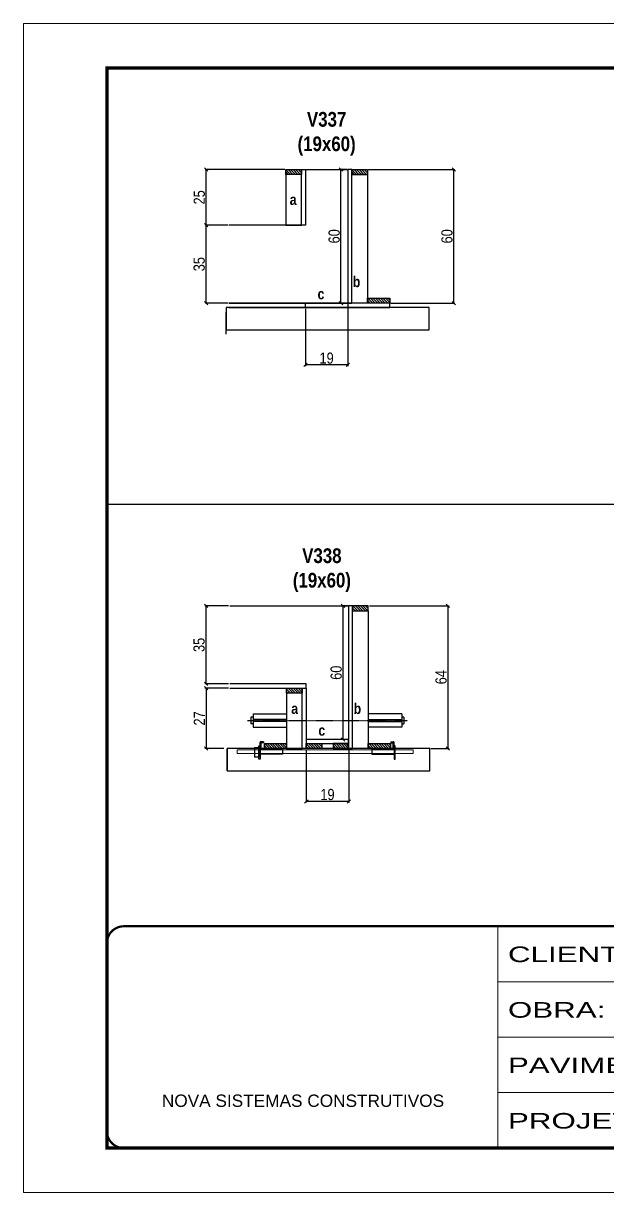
# Model space of a CAD drawing. Extents: x 3309 to 9590, y -2522 to 15424.
# Drawn here: x 6493 to 7017, y 10112 to 11162 of the extents above; entities that cross this region are included whole.
import ezdxf

# ---------------------------------------------------------------- set-up
doc = ezdxf.new("R2010")
doc.units = 0
for name, pattern in [('CONTINUO', [0]), ('DASHED', [0.75, 0.5, -0.25]), ('HIDDEN', [0.375, 0.25, -0.125])]:
    doc.linetypes.add(name, pattern=pattern)
for name, color, linetype in [('barrote', 251, 'Continuous'), ('COTA', 241, 'Continuous'), ('detalhes', 4, 'Continuous'), ('NOMENCLATURA', 7, 'Continuous'), ('Painéis', 200, 'Continuous'), ('presilha', 1, 'Continuous'), ('SARR_2.2x10', 60, 'Continuous'), ('SARR_2.2x7', 40, 'Continuous'), ('SARR_3.5x7', 81, 'Continuous'), ('TENSOR', 3, 'Continuous')]:
    doc.layers.add(name, color=color, linetype=linetype)
for name, color, linetype, lineweight in [('CONCRETO', 251, 'Continuous', 25), ('Folhas', 255, 'Continuous', 9), ('SARRAFO DE PRESSAO', 251, 'DASHED', 9), ('SCO-___-LAJ', 2, 'Continuous', 0)]:
    doc.layers.add(name, color=color, linetype=linetype, lineweight=lineweight)
doc.styles.add('ARIAL', font='arial.ttf')
doc.styles.add('COTA TECNICA 2X', font='techl___.ttf', dxfattribs={"height": 10})
doc.styles.add('TECNICA', font='techb___.ttf', dxfattribs={"height": 10})
doc.styles.add('Tecnologia', font='')
doc.styles.get('Tecnologia').set_extended_font_data('Forgotten Futurist')
doc.dimstyles.new('SECAO', dxfattribs={"dimscale": 0.333333, "dimtxt": 5, "dimasz": 9, "dimexe": 3, "dimexo": 3, "dimgap": 3, "dimtad": 1, "dimdec": 1, "dimlfac": 0.5, "dimzin": 12, "dimdsep": 46, "dimtxsty": 'COTA TECNICA 2X', "dimblk1": 'OBLIQUE', "dimblk2": 'OBLIQUE', "dimsah": 1, "dimcen": 0.9, "dimclrd": 4, "dimclre": 4, "dimclrt": 240, "dimadec": 1, "dimazin": 3, "dimtfac": 1, "dimtdec": 1, "dimtmove": 0, "dimatfit": 3, "dimfxl": 1, "dimtolj": 1, "dimtzin": 12, "dimarcsym": 0})
pattern_1 = [(135, (39982.1906, -113001.1521), (-1.122532015, -1.122532015), [])]

# ---------------------------------------------------------------- blocks, each defined once
blk = doc.blocks.new('9999999999')
at = {"color": 30, "linetype": 'CONTINUO'}
for p, q in [((98564.6, 34230.2), (98564.6, 34429.4)), ((98564.6, 34379.6), (99584, 34379.6)), ((98564.6, 34329.8), (99488, 34329.8)), ((98564.6, 34280), (99488, 34280))]:
    blk.add_line(p, q, dxfattribs=at)
at = {"color": 30, "linetype": 'CONTINUO', "const_width": 2}
blk.add_lwpolyline([(99584, 34230.2), (99584, 34414.4, 0.414214), (99569, 34429.4), (98229, 34429.4, 0.414214), (98214, 34414.4), (98214, 34245.2, 0.414214), (98229, 34230.2), (99584, 34230.2)], format="xyb", dxfattribs=at)
at = {"layer": 'Folhas'}
blk.add_lwpolyline([(98139, 34190.2), (99624, 34190.2), (99624, 35240.2), (98139, 35240.2)], close=True, dxfattribs=at)
at = {"layer": 'Folhas', "color": 30, "const_width": 3}
blk.add_lwpolyline([(98214, 34230.2), (99584, 34230.2), (99584, 35200.2), (98214, 35200.2)], close=True, dxfattribs=at)
at = {"color": 7, "linetype": 'Continuous', "ltscale": 5, "style": 'ARIAL'}
blk.add_text('NOVA SISTEMAS CONSTRUTIVOS', height=11.059, dxfattribs=at).set_placement((98263.2, 34267.2))
at = {"layer": 'Folhas', "color": 7, "style": 'Tecnologia', "width": 1.5}
for s, p in [('CLIENTE:', (98573.7, 34397.2)), ('OBRA:', (98573.7, 34347.3)), ('PAVIMENTO:', (98573.7, 34297.5)), ('PROJETO:', (98573.7, 34247.7))]:
    blk.add_text(s, height=14, dxfattribs=at).set_placement(p)
blk = doc.blocks.new('_Oblique')
at = {"color": 0, "linetype": 'ByBlock', "lineweight": -2}
blk.add_line((-0.5, -0.5), (0.5, 0.5), dxfattribs=at)
blk = doc.blocks.new('*D1404')
at = {"layer": 'COTA', "color": 4, "lineweight": -2, "transparency": 16777216}
for p, q in [((6783.9, 10909.9), (6783.9, 10854.4)), ((6745.9, 10905.9), (6745.9, 10854.4)), ((6783.9, 10855.4), (6745.9, 10855.4))]:
    blk.add_line(p, q, dxfattribs=at)
at = {"layer": 'Defpoints', "color": 0, "transparency": 16777216}
for p in [(6783.9, 10910.9), (6745.9, 10906.9), (6745.9, 10855.4)]:
    blk.add_point(p, dxfattribs=at)
at = {"layer": 'COTA', "color": 4, "lineweight": -2, "transparency": 16777216, "xscale": 3, "yscale": 3, "zscale": 3, "rotation": 180}
blk.add_blockref('_Oblique', (6745.9, 10855.4), dxfattribs=at)
at = {"layer": 'COTA', "color": 4, "lineweight": -2, "transparency": 16777216, "xscale": 3, "yscale": 3, "zscale": 3}
blk.add_blockref('_Oblique', (6783.9, 10855.4), dxfattribs=at)
at = {"layer": 'COTA', "color": 240, "transparency": 16777216, "insert": (6764.9, 10861.5), "char_height": 10, "attachment_point": 5, "style": 'COTA TECNICA 2X'}
blk.add_mtext('\\A1;19', dxfattribs=at)
blk = doc.blocks.new('*D1408')
at = {"layer": 'COTA', "color": 4, "lineweight": -2, "transparency": 16777216}
for p, q in [((6676.2, 10980.9), (6655.9, 10980.9)), ((6656.9, 10910.9), (6656.9, 10980.9)), ((6676.2, 10910.9), (6655.9, 10910.9))]:
    blk.add_line(p, q, dxfattribs=at)
at = {"layer": 'Defpoints', "color": 0, "transparency": 16777216}
for p in [(6656.9, 10980.9), (6677.2, 10980.9), (6677.2, 10910.9)]:
    blk.add_point(p, dxfattribs=at)
at = {"layer": 'COTA', "color": 4, "lineweight": -2, "transparency": 16777216, "xscale": 3, "yscale": 3, "zscale": 3}
for p, rotation in [((6656.9, 10980.9), 90), ((6656.9, 10910.9), 270)]:
    blk.add_blockref('_Oblique', p, dxfattribs=dict(at, rotation=rotation))
at = {"layer": 'COTA', "color": 240, "transparency": 16777216, "insert": (6650.6, 10945.9), "char_height": 10, "attachment_point": 5, "rotation": 90, "style": 'COTA TECNICA 2X'}
blk.add_mtext('\\A1;35', dxfattribs=at)
blk = doc.blocks.new('*D1405')
at = {"layer": 'COTA', "color": 4, "lineweight": -2, "transparency": 16777216}
for p, q in [((6727.3, 11030.9), (6655.9, 11030.9)), ((6656.9, 10980.9), (6656.9, 11030.9)), ((6676.2, 10980.9), (6655.9, 10980.9))]:
    blk.add_line(p, q, dxfattribs=at)
at = {"layer": 'Defpoints', "color": 0, "transparency": 16777216}
for p in [(6656.9, 11030.9), (6728.3, 11030.9), (6677.2, 10980.9)]:
    blk.add_point(p, dxfattribs=at)
at = {"layer": 'COTA', "color": 4, "lineweight": -2, "transparency": 16777216, "xscale": 3, "yscale": 3, "zscale": 3}
for p, rotation in [((6656.9, 11030.9), 90), ((6656.9, 10980.9), 270)]:
    blk.add_blockref('_Oblique', p, dxfattribs=dict(at, rotation=rotation))
at = {"layer": 'COTA', "color": 240, "transparency": 16777216, "insert": (6650.7, 11005.9), "char_height": 10, "attachment_point": 5, "rotation": 90, "style": 'COTA TECNICA 2X'}
blk.add_mtext('\\A1;25', dxfattribs=at)
blk = doc.blocks.new('*D1406')
at = {"layer": 'COTA', "color": 4, "lineweight": -2, "transparency": 16777216}
for p, q in [((6802.5, 11030.9), (6880, 11030.9)), ((6879, 10910.9), (6879, 11030.9)), ((6822.5, 10910.9), (6880, 10910.9))]:
    blk.add_line(p, q, dxfattribs=at)
at = {"layer": 'Defpoints', "color": 0, "transparency": 16777216}
for p in [(6801.5, 11030.9), (6879, 11030.9), (6821.5, 10910.9)]:
    blk.add_point(p, dxfattribs=at)
at = {"layer": 'COTA', "color": 4, "lineweight": -2, "transparency": 16777216, "xscale": 3, "yscale": 3, "zscale": 3}
for p, rotation in [((6879, 11030.9), 90), ((6879, 10910.9), 270)]:
    blk.add_blockref('_Oblique', p, dxfattribs=dict(at, rotation=rotation))
at = {"layer": 'COTA', "color": 240, "transparency": 16777216, "insert": (6872.9, 10970.9), "char_height": 10, "attachment_point": 5, "rotation": 90, "style": 'COTA TECNICA 2X'}
blk.add_mtext('\\A1;60', dxfattribs=at)
blk = doc.blocks.new('*D1407')
at = {"layer": 'COTA', "color": 4, "lineweight": -2, "transparency": 16777216}
for p, q in [((6782.9, 11030.9), (6776.8, 11030.9)), ((6777.8, 10910.9), (6777.8, 11030.9)), ((6782.9, 10910.9), (6776.8, 10910.9))]:
    blk.add_line(p, q, dxfattribs=at)
at = {"layer": 'Defpoints', "color": 0, "transparency": 16777216}
for p in [(6777.8, 11030.9), (6783.9, 11030.9), (6783.9, 10910.9)]:
    blk.add_point(p, dxfattribs=at)
at = {"layer": 'COTA', "color": 4, "lineweight": -2, "transparency": 16777216, "xscale": 3, "yscale": 3, "zscale": 3}
for p, rotation in [((6777.8, 11030.9), 90), ((6777.8, 10910.9), 270)]:
    blk.add_blockref('_Oblique', p, dxfattribs=dict(at, rotation=rotation))
at = {"layer": 'COTA', "color": 240, "transparency": 16777216, "insert": (6771.7, 10970.9), "char_height": 10, "attachment_point": 5, "rotation": 90, "style": 'COTA TECNICA 2X'}
blk.add_mtext('\\A1;60', dxfattribs=at)
blk = doc.blocks.new('*D1422')
at = {"layer": 'COTA', "color": 4, "lineweight": -2, "transparency": 16777216}
for p, q in [((6746.7, 10510), (6746.7, 10462.5)), ((6784.7, 10510), (6784.7, 10462.5)), ((6784.7, 10463.5), (6746.7, 10463.5))]:
    blk.add_line(p, q, dxfattribs=at)
at = {"layer": 'Defpoints', "color": 0, "transparency": 16777216}
for p in [(6746.7, 10511), (6784.7, 10511), (6746.7, 10463.5)]:
    blk.add_point(p, dxfattribs=at)
at = {"layer": 'COTA', "color": 4, "lineweight": -2, "transparency": 16777216, "xscale": 3, "yscale": 3, "zscale": 3, "rotation": 180}
blk.add_blockref('_Oblique', (6746.7, 10463.5), dxfattribs=at)
at = {"layer": 'COTA', "color": 4, "lineweight": -2, "transparency": 16777216, "xscale": 3, "yscale": 3, "zscale": 3}
blk.add_blockref('_Oblique', (6784.7, 10463.5), dxfattribs=at)
at = {"layer": 'COTA', "color": 240, "transparency": 16777216, "insert": (6765.7, 10469.6), "char_height": 10, "attachment_point": 5, "style": 'COTA TECNICA 2X'}
blk.add_mtext('\\A1;19', dxfattribs=at)
blk = doc.blocks.new('PRESILHA METÁLICA 1')
at = {"layer": 'presilha'}
for p, q in [((7.5, 10.6), (7.5, 19.9)), ((12, 21), (8.6, 21)), ((9, 11.6), (9, 18.9)), ((12, 19.5), (9.6, 19.5)), ((12, 21), (12, 19.5)), ((0, 13), (6, 13)), ((0, 13), (0, 0)), ((6, 0), (0, 0)), ((6, 15.5), (7.5, 15.5)), ((6, -2.5), (6, 15.5)), ((6, 13), (6, 0)), ((7.5, 15.5), (7.5, -2.5)), ((37.5, 4.1), (7.5, 4.1)), ((37.5, 11), (9.6, 11)), ((37.5, 11), (37.5, 4.1)), ((7.5, -2.5), (6, -2.5))]:
    blk.add_line(p, q, dxfattribs=at)
for centre, radius, start, end in [((8.6, 19.9), 1.14, 90, 180), ((9.6, 18.9), 0.57, 90, 180), ((9.6, 11.6), 0.57, 180, 270)]:
    blk.add_arc(centre, radius, start, end, dxfattribs=at)
blk = doc.blocks.new('PRESILHA METÁLICA 2')
at = {"layer": 'presilha'}
for p, q in [((-5.2, 23.5), (-5.2, 22)), ((-5.2, 23.5), (-1.9, 23.5)), ((-5.2, 22), (-2.8, 22)), ((-2.2, 14.1), (-2.2, 21.4)), ((0.8, 18), (-0.8, 18)), ((-0.8, 18), (-0.8, 0)), ((-0.8, 14.6), (-0.8, 22.4)), ((0.8, 0), (0.8, 18)), ((-30.8, 13.5), (-30.8, 6.6)), ((-30.8, 13.5), (-2.8, 13.5)), ((-30.8, 6.6), (-0.8, 6.6)), ((-0.8, 0), (0.8, 0))]:
    blk.add_line(p, q, dxfattribs=at)
for centre, radius, start, end in [((-2.8, 21.4), 0.57, 0, 90), ((-1.9, 22.4), 1.14, 0, 90), ((-2.8, 14.1), 0.57, 270, 0)]:
    blk.add_arc(centre, radius, start, end, dxfattribs=at)
blk = doc.blocks.new('*D1423')
at = {"layer": 'COTA', "color": 4, "lineweight": -2, "transparency": 16777216}
for p, q in [((6803.3, 10639), (6874.7, 10639)), ((6873.7, 10639), (6873.7, 10511)), ((6858.5, 10511), (6874.7, 10511))]:
    blk.add_line(p, q, dxfattribs=at)
at = {"layer": 'Defpoints', "color": 0, "transparency": 16777216}
for p in [(6802.3, 10639), (6857.5, 10511), (6873.7, 10511)]:
    blk.add_point(p, dxfattribs=at)
at = {"layer": 'COTA', "color": 4, "lineweight": -2, "transparency": 16777216, "xscale": 3, "yscale": 3, "zscale": 3}
for p, rotation in [((6873.7, 10639), 90), ((6873.7, 10511), 270)]:
    blk.add_blockref('_Oblique', p, dxfattribs=dict(at, rotation=rotation))
at = {"layer": 'COTA', "color": 240, "transparency": 16777216, "insert": (6867.6, 10575), "char_height": 10, "attachment_point": 5, "rotation": 90, "style": 'COTA TECNICA 2X'}
blk.add_mtext('\\A1;64', dxfattribs=at)
blk = doc.blocks.new('*D1424')
at = {"layer": 'COTA', "color": 4, "lineweight": -2, "transparency": 16777216}
for p, q in [((6677, 10565), (6655.7, 10565)), ((6656.7, 10565), (6656.7, 10511)), ((6672.8, 10511), (6655.7, 10511))]:
    blk.add_line(p, q, dxfattribs=at)
at = {"layer": 'Defpoints', "color": 0, "transparency": 16777216}
for p in [(6678, 10565), (6656.7, 10511), (6673.8, 10511)]:
    blk.add_point(p, dxfattribs=at)
at = {"layer": 'COTA', "color": 4, "lineweight": -2, "transparency": 16777216, "xscale": 3, "yscale": 3, "zscale": 3}
for p, rotation in [((6656.7, 10565), 90), ((6656.7, 10511), 270)]:
    blk.add_blockref('_Oblique', p, dxfattribs=dict(at, rotation=rotation))
at = {"layer": 'COTA', "color": 240, "transparency": 16777216, "insert": (6650.7, 10538), "char_height": 10, "attachment_point": 5, "rotation": 90, "style": 'COTA TECNICA 2X'}
blk.add_mtext('\\A1;27', dxfattribs=at)
blk = doc.blocks.new('*D1425')
at = {"layer": 'COTA', "color": 4, "lineweight": -2, "transparency": 16777216}
for p, q in [((6783.7, 10639), (6778.6, 10639)), ((6779.6, 10519), (6779.6, 10639)), ((6783.7, 10519), (6778.6, 10519))]:
    blk.add_line(p, q, dxfattribs=at)
at = {"layer": 'Defpoints', "color": 0, "transparency": 16777216}
for p in [(6779.6, 10639), (6784.7, 10639), (6784.7, 10519)]:
    blk.add_point(p, dxfattribs=at)
at = {"layer": 'COTA', "color": 4, "lineweight": -2, "transparency": 16777216, "xscale": 3, "yscale": 3, "zscale": 3}
for p, rotation in [((6779.6, 10639), 90), ((6779.6, 10519), 270)]:
    blk.add_blockref('_Oblique', p, dxfattribs=dict(at, rotation=rotation))
at = {"layer": 'COTA', "color": 240, "transparency": 16777216, "insert": (6773.5, 10579), "char_height": 10, "attachment_point": 5, "rotation": 90, "style": 'COTA TECNICA 2X'}
blk.add_mtext('\\A1;60', dxfattribs=at)
blk = doc.blocks.new('*D1426')
at = {"layer": 'COTA', "color": 4, "lineweight": -2, "transparency": 16777216}
for p, q in [((6677, 10639), (6655.7, 10639)), ((6656.7, 10569), (6656.7, 10639)), ((6677, 10569), (6655.7, 10569))]:
    blk.add_line(p, q, dxfattribs=at)
at = {"layer": 'Defpoints', "color": 0, "transparency": 16777216}
for p in [(6656.7, 10639), (6678, 10639), (6678, 10569)]:
    blk.add_point(p, dxfattribs=at)
at = {"layer": 'COTA', "color": 4, "lineweight": -2, "transparency": 16777216, "xscale": 3, "yscale": 3, "zscale": 3}
for p, rotation in [((6656.7, 10639), 90), ((6656.7, 10569), 270)]:
    blk.add_blockref('_Oblique', p, dxfattribs=dict(at, rotation=rotation))
at = {"layer": 'COTA', "color": 240, "transparency": 16777216, "insert": (6650.5, 10604), "char_height": 10, "attachment_point": 5, "rotation": 90, "style": 'COTA TECNICA 2X'}
blk.add_mtext('\\A1;35', dxfattribs=at)

msp = doc.modelspace()

# ---------------------------------------------------------------- hatches: boundary and pattern name
at = {"layer": 'SARR_2.2x10'}
h = msp.add_hatch(dxfattribs=at)
h.set_pattern_fill('ANSI31', color=256, scale=0.5, angle=90)
h.set_pattern_definition([(135, (39995.0392, -112601.2722), (-1.122532015, -1.122532015), [])])
h.paths.add_polyline_path([(6801.5, 10915.3), (6801.5, 10910.9), (6821.5, 10910.9), (6821.5, 10915.3)])
h = msp.add_hatch(dxfattribs=at)
h.set_pattern_fill('ANSI31', color=256, scale=0.5, angle=90)
h.set_pattern_definition([(135, (39902.5906, -113001.1521), (-1.122532015, -1.122532015), [])])
h.paths.add_polyline_path([(6709.05, 10515.42), (6709.05, 10511.02), (6729.05, 10511.02), (6729.05, 10515.42)])
h = msp.add_hatch(dxfattribs=at)
h.set_pattern_fill('ANSI31', color=256, scale=0.5, angle=90)
h.set_pattern_definition([(135, (39995.7906, -113001.1521), (-1.122532015, -1.122532015), [])])
h.paths.add_polyline_path([(6802.25, 10515.42), (6802.25, 10511.02), (6822.25, 10511.02), (6822.25, 10515.42)])
at = {"layer": 'SARR_2.2x7'}
h = msp.add_hatch(dxfattribs=at)
h.set_pattern_fill('ANSI31', color=256, scale=0.5, angle=90)
h.set_pattern_definition([(135, (39963.8392, -112485.6722), (-1.122532015, -1.122532015), [])])
h.paths.add_polyline_path([(6742.3, 11026.5), (6742.3, 11030.9), (6728.3, 11030.9), (6728.3, 11026.5)])
h = msp.add_hatch(dxfattribs=at)
h.set_pattern_fill('ANSI31', color=256, scale=0.5, angle=90)
h.set_pattern_definition([(135, (40023.0392, -112485.6722), (-1.122532015, -1.122532015), [])])
h.paths.add_polyline_path([(6801.5, 11026.5), (6801.5, 11030.9), (6787.5, 11030.9), (6787.5, 11026.5)])
h = msp.add_hatch(dxfattribs=at)
h.set_pattern_fill('ANSI31', color=256, scale=0.5, angle=90)
h.set_pattern_definition([(135, (39916.5906, -112877.5521), (-1.122532015, -1.122532015), [])])
h.paths.add_polyline_path([(6788.25, 10639.02), (6788.25, 10634.62), (6802.25, 10634.62), (6802.25, 10639.02)])
h = msp.add_hatch(dxfattribs=at)
h.set_pattern_fill('ANSI31', color=256, scale=0.5, angle=90)
h.set_pattern_definition([(135, (39896.5906, -112951.5521), (-1.122532015, -1.122532015), [])])
h.paths.add_polyline_path([(6743.05, 10565.02), (6743.05, 10560.62), (6729.05, 10560.62), (6729.05, 10565.02)])
h = msp.add_hatch(dxfattribs=at)
h.set_pattern_fill('ANSI31', color=256, scale=0.5, angle=90)
h.set_pattern_definition(pattern_1)
h.paths.add_polyline_path([(6760.65, 10511.02), (6760.65, 10515.42), (6746.65, 10515.42), (6746.65, 10511.02)])
h = msp.add_hatch(dxfattribs=at)
h.set_pattern_fill('ANSI31', color=256, scale=0.5, angle=90)
h.set_pattern_definition(pattern_1)
h.paths.add_polyline_path([(6770.65, 10515.42), (6770.65, 10511.02), (6784.65, 10511.02), (6784.65, 10515.42)])

# ---------------------------------------------------------------- linework, layer by layer
at = {"ltscale": 3}
for p, q in [((6699.05, 10542.15), (6699.05, 10530.15)), ((6699.05, 10542.15), (6729.05, 10542.15)), ((6832.25, 10542.15), (6802.25, 10542.15)), ((6832.25, 10542.15), (6832.25, 10530.15)), ((6697.05, 10539.15), (6697.05, 10533.15)), ((6699.05, 10539.15), (6697.05, 10539.15)), ((6699.05, 10533.15), (6697.05, 10533.15)), ((6729.05, 10537.15), (6699.05, 10537.15)), ((6729.05, 10535.15), (6699.05, 10535.15)), ((6802.25, 10537.15), (6832.25, 10537.15)), ((6802.25, 10535.15), (6832.25, 10535.15)), ((6834.25, 10539.15), (6832.25, 10539.15)), ((6832.25, 10533.15), (6834.25, 10533.15)), ((6834.25, 10539.15), (6834.25, 10533.15)), ((6699.05, 10530.15), (6729.05, 10530.15)), ((6832.25, 10530.15), (6802.25, 10530.15))]:
    msp.add_line(p, q, dxfattribs=at)
at = {"layer": 'barrote'}
for points in [[(6674.85, 10886.9), (6856.76, 10886.9), (6856.76, 10906.9), (6674.85, 10906.9)], [(6675.6, 10491.02), (6857.51, 10491.02), (6857.51, 10511.02), (6675.6, 10511.02)]]:
    msp.add_lwpolyline(points, close=True, dxfattribs=at)
at = {"layer": 'CONCRETO', "linetype": 'Continuous'}
for p, q in [((6745.9, 11030.9), (6783.9, 11030.9)), ((6745.9, 11030.9), (6745.9, 10980.9)), ((6783.9, 11030.9), (6783.9, 10910.9)), ((6745.9, 10980.9), (6677.2, 10980.9)), ((6677.2, 10910.9), (6783.9, 10910.9)), ((6677.95, 10639.02), (6784.65, 10639.02))]:
    msp.add_line(p, q, dxfattribs=at)
at = {"layer": 'COTA'}
for p, q in [((6745.9, 10906.9), (6745.9, 10910.9)), ((6567.87, 10730.25), (7937.87, 10730.25))]:
    msp.add_line(p, q, dxfattribs=at)
at = {"layer": 'detalhes', "color": 250}
for p, q in [((6674.85, 10882.9), (6674.85, 10902.9)), ((6675.6, 10491.02), (6675.6, 10511.02))]:
    msp.add_line(p, q, dxfattribs=at)
at = {"layer": 'Painéis', "linetype": 'Continuous'}
for points in [[(6742.3, 10980.9), (6742.3, 11030.9), (6745.9, 11030.9), (6745.9, 10980.9)], [(6787.5, 10910.9), (6787.5, 11030.9), (6783.9, 11030.9), (6783.9, 10910.9)], [(6788.25, 10511.02), (6788.25, 10639.02), (6784.65, 10639.02), (6784.65, 10511.02)], [(6743.05, 10511.02), (6743.05, 10565.02), (6746.65, 10565.02), (6746.65, 10511.02)], [(6784.65, 10519.02), (6746.65, 10519.02), (6746.65, 10515.42), (6784.65, 10515.42)]]:
    msp.add_lwpolyline(points, close=True, dxfattribs=at)
msp.add_lwpolyline([(6677.2, 10906.9), (6821.5, 10906.9), (6821.5, 10910.9), (6677.2, 10910.9)], dxfattribs=at)
at = {"layer": 'Painéis', "linetype": 'Continuous', "elevation": 0}
msp.add_lwpolyline([(6677.95, 10565.02), (6746.65, 10565.02), (6746.65, 10569.02), (6677.95, 10569.02)], dxfattribs=at)
at = {"layer": 'SARR_2.2x10'}
for points in [[(6801.5, 10915.3), (6821.5, 10915.3), (6821.5, 10910.9), (6801.5, 10910.9)], [(6709.05, 10515.42), (6729.05, 10515.42), (6729.05, 10511.02), (6709.05, 10511.02)], [(6802.25, 10515.42), (6822.25, 10515.42), (6822.25, 10511.02), (6802.25, 10511.02)]]:
    msp.add_lwpolyline(points, close=True, dxfattribs=at)
at = {"layer": 'SARR_2.2x7'}
for points in [[(6728.3, 11030.9), (6742.3, 11030.9), (6742.3, 11026.5), (6728.3, 11026.5)], [(6787.5, 11030.9), (6801.5, 11030.9), (6801.5, 11026.5), (6787.5, 11026.5)], [(6746.65, 10515.42), (6760.65, 10515.42), (6760.65, 10511.02), (6746.65, 10511.02)], [(6784.65, 10515.42), (6770.65, 10515.42), (6770.65, 10511.02), (6784.65, 10511.02)]]:
    msp.add_lwpolyline(points, close=True, dxfattribs=at)
at = {"layer": 'SARR_2.2x7', "elevation": 0}
for points in [[(6802.25, 10639.02), (6788.25, 10639.02), (6788.25, 10634.62), (6802.25, 10634.62)], [(6729.05, 10565.02), (6743.05, 10565.02), (6743.05, 10560.62), (6729.05, 10560.62)]]:
    msp.add_lwpolyline(points, close=True, dxfattribs=at)
at = {"layer": 'SARR_3.5x7'}
for points in [[(6742.3, 11026.5), (6728.3, 11026.5), (6728.3, 10980.9), (6742.3, 10980.9)], [(6787.5, 11026.5), (6801.5, 11026.5), (6801.5, 10910.9), (6787.5, 10910.9)], [(6788.25, 10634.62), (6802.25, 10634.62), (6802.25, 10511.02), (6788.25, 10511.02)], [(6743.05, 10560.62), (6729.05, 10560.62), (6729.05, 10511.02), (6743.05, 10511.02)]]:
    msp.add_lwpolyline(points, close=True, dxfattribs=at)
at = {"layer": 'SCO-___-LAJ', "color": 1}
msp.add_lwpolyline([(6684.6, 10509.68), (6842.43, 10509.68), (6842.43, 10506.48), (6684.6, 10506.48)], close=True, dxfattribs=at)
at = {"layer": 'TENSOR', "linetype": 'HIDDEN', "ltscale": 0.5}
msp.add_line((6694.05, 10536.15), (6837.56, 10536.15), dxfattribs=at)

# ---------------------------------------------------------------- block references
at = {"layer": 'presilha', "xscale": 0.6666666666666666, "yscale": 0.6666666666666666, "zscale": 0.6666666666666666}
for name, p in [('PRESILHA METÁLICA 1', (6700.18, 10503.05)), ('PRESILHA METÁLICA 2', (6825.93, 10501.38))]:
    msp.add_blockref(name, p, dxfattribs=at)
at = {"layer": 'SARRAFO DE PRESSAO', "color": 6, "linetype": 'ByBlock'}
msp.add_blockref('9999999999', (-91646.11, -24078.07), dxfattribs=at)

# ---------------------------------------------------------------- texts
at = {"layer": 'detalhes', "style": 'TECNICA'}
for s, p in [('a', (6731.81, 10999.1)), ('b', (6788.4, 10925.32)), ('c', (6756.79, 10914.37)), ('a', (6733.18, 10542)), ('b', (6789.15, 10541.99)), ('c', (6757.54, 10522.49))]:
    msp.add_text(s, height=9.6, dxfattribs=at).set_placement(p)
at = {"layer": 'NOMENCLATURA', "char_height": 13.2, "attachment_point": 2, "style": 'TECNICA'}
for s, insert in [('V337\\P(19x60)', (6764.9, 11082.59)), ('V338\\P(19x60)', (6760.65, 10690.71))]:
    msp.add_mtext_dynamic_manual_height_columns(s, width=300.2766, gutter_width=1, heights=[0], dxfattribs=dict(at, insert=insert))

# ---------------------------------------------------------------- dimensions: what is measured, and where the dimension line sits
at = {"layer": 'COTA'}
for base, p1, p2, picture, middle in [((6656.85, 11030.9), (6677.2, 10980.9), (6728.3, 11030.9), '*D1405', (6650.74, 11005.9)), ((6777.78, 11030.9), (6783.9, 10910.9), (6783.9, 11030.9), '*D1407', (6771.68, 10970.9)), ((6879.03, 11030.9), (6821.5, 10910.9), (6801.5, 11030.9), '*D1406', (6872.92, 10970.9)), ((6656.85, 10980.9), (6677.2, 10910.9), (6677.2, 10980.9), '*D1408', (6650.63, 10945.9)), ((6656.73, 10639.02), (6677.95, 10569.02), (6677.95, 10639.02), '*D1426', (6650.51, 10604.02)), ((6779.58, 10639.02), (6784.65, 10519.02), (6784.65, 10639.02), '*D1425', (6773.48, 10579.02)), ((6873.7, 10511.02, 0), (6802.25, 10639.02), (6857.47, 10511.02, 0), '*D1423', (6867.6, 10575.02, 0)), ((6656.73, 10511.02, 0), (6677.95, 10565.02), (6673.84, 10511.02, 0), '*D1424', (6650.66, 10538.02, 0))]:
    dim = msp.add_linear_dim(base=base, p1=p1, p2=p2, angle=90, dimstyle='SECAO', dxfattribs=at)
    dim.commit()
    dim.dimension.update_dxf_attribs({"geometry": picture, "text_midpoint": middle})
for base, p1, p2, picture, middle in [((6745.9, 10855.43), (6783.9, 10910.9), (6745.9, 10906.9), '*D1404', (6764.9, 10855.43)), ((6746.65, 10463.55), (6784.65, 10511.02), (6746.65, 10511.02), '*D1422', (6765.65, 10463.55))]:
    dim = msp.add_linear_dim(base=base, p1=p1, p2=p2, angle=180, dimstyle='SECAO', dxfattribs=at)
    dim.commit()
    dim.dimension.update_dxf_attribs({"geometry": picture, "text_midpoint": middle, "dimtype": 160})

doc.saveas('drawing.dxf')
